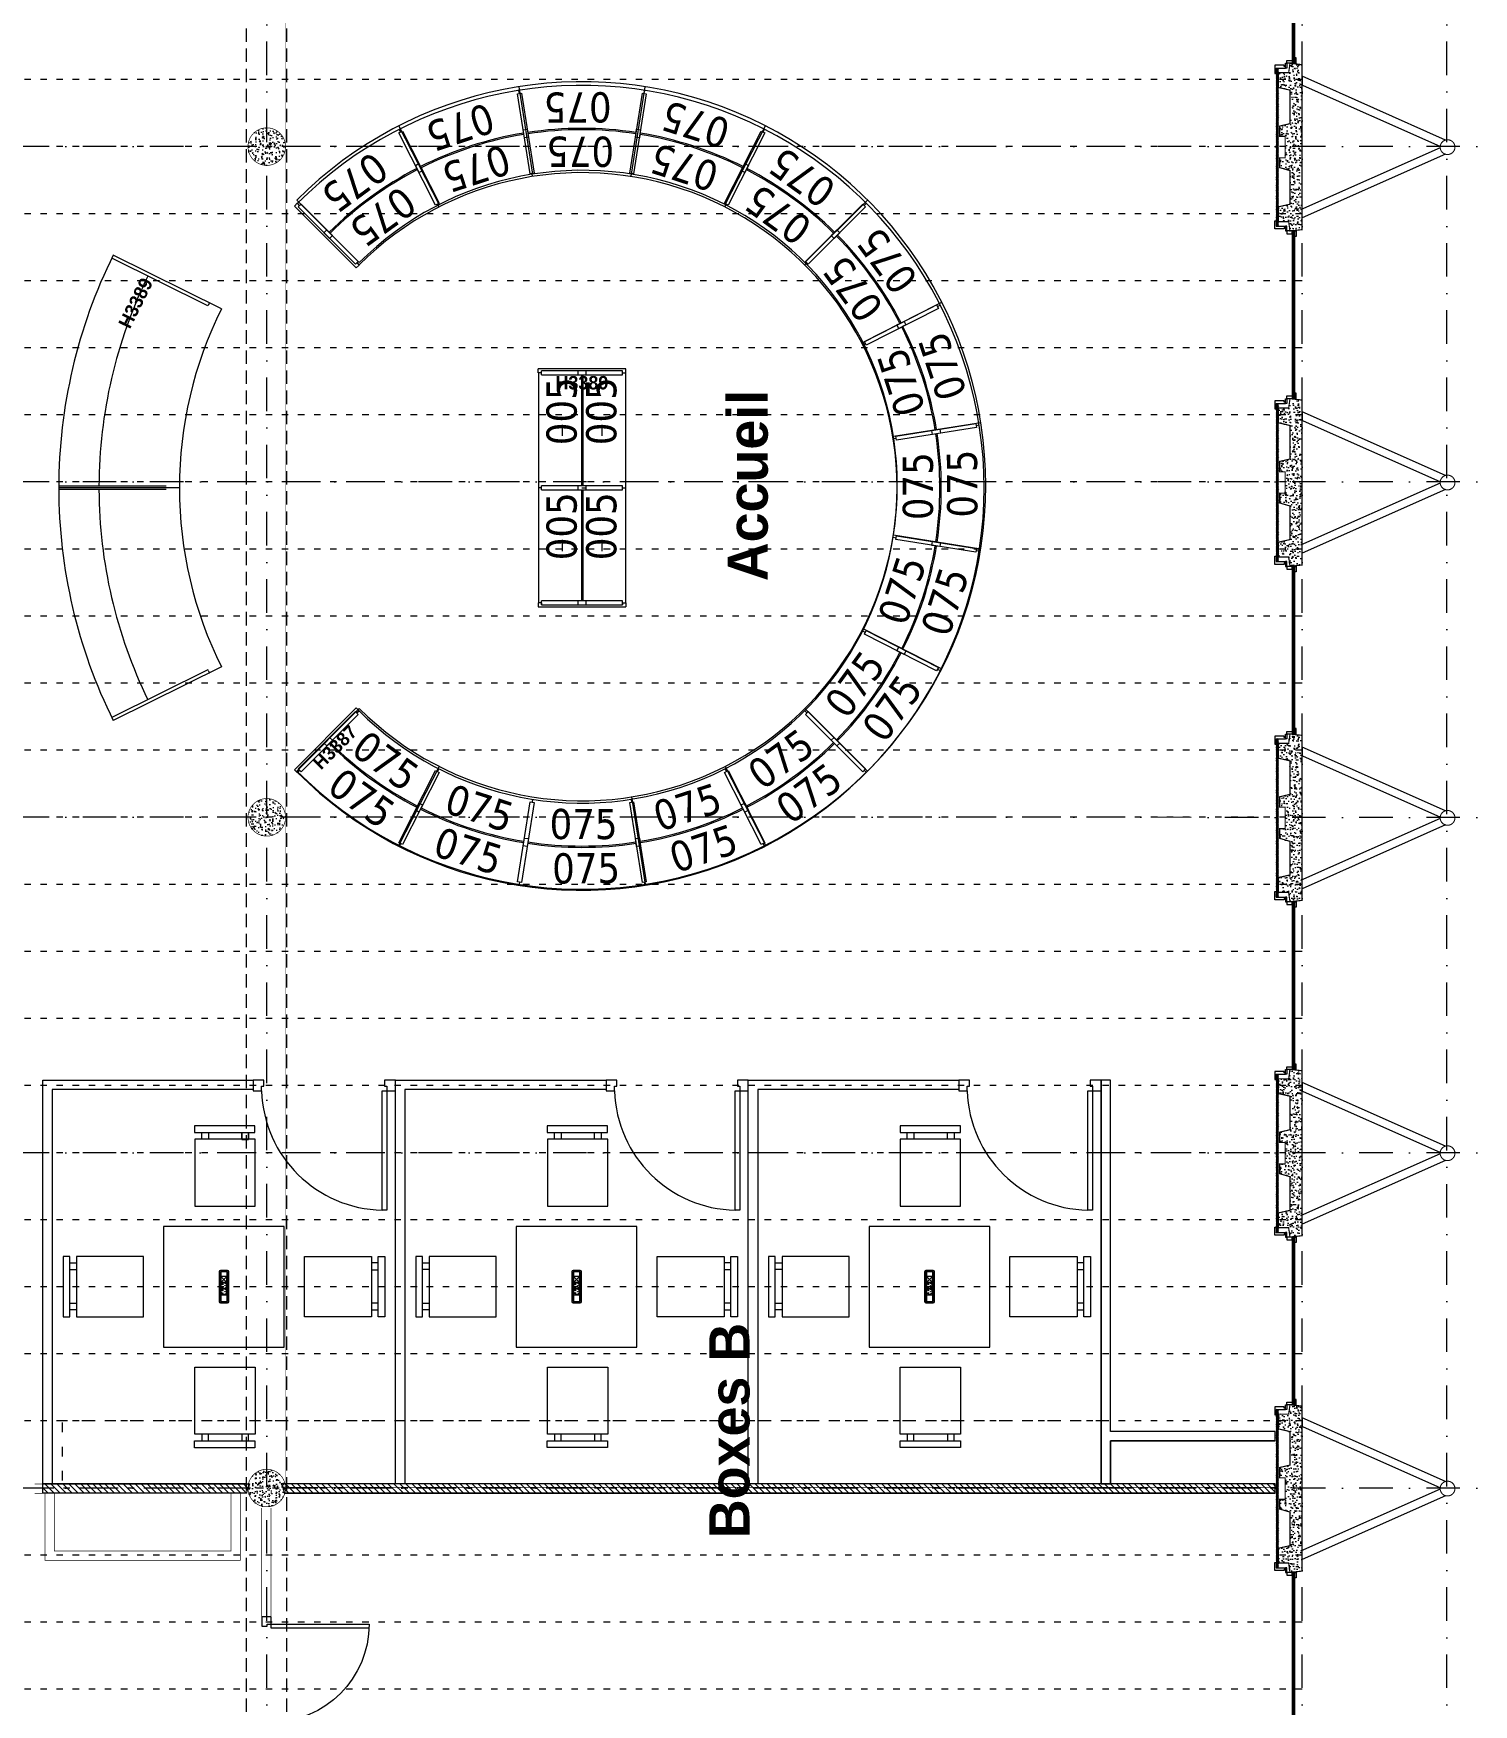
# Model space of a CAD drawing. Header units: millimetres. Extents: x 0 to 111176, y 95213 to 141729.
# Drawn here: x 57074 to 58148, y 111824 to 113070 of the extents above; entities that cross this region are included whole.
import ezdxf

# ---------------------------------------------------------------- set-up
doc = ezdxf.new("R2010")
doc.units = ezdxf.units.MM
for name, pattern in [('ACAD_ISO03W100', [30, 12, -18]), ('CACHE2', [0.1875, 0.125, -0.0625]), ('CONTINU', [0]), ('HIDDEN2', [0.1875, 0.125, -0.0625]), ('TIRETPT2', [0.5, 0.25, -0.125, 0, -0.125])]:
    doc.linetypes.add(name, pattern=pattern)
doc.layers.add('CDP', color=7, linetype='Continuous', lineweight=9, true_color=0x364259)
doc.layers.add('STR_BOLLARD', color=7, linetype='Continuous', lineweight=9, true_color=0x1c1c1c)
for name, color, linetype, lineweight in [('CFO_PC_SILVERA', 232, 'Continuous', 9), ('MEN_Ext', 115, 'Continuous', 9), ('MEN_Int', 153, 'Continuous', 9), ('MOB', 37, 'Continuous', 9), ('MOB_chaises-tables_Silvera', 27, 'Continuous', 9), ('MOB_etageres_BRM', 37, 'Continuous', 9), ('MOB_texte_BRM', 184, 'Continuous', 9), ('MOB_texte_Silvera', 196, 'Continuous', 9), ('STR_BOLLARD_Axes', 252, 'Continuous', 9), ('STR_BOLLARD_projeté', 251, 'Continuous', 9)]:
    doc.layers.add(name, color=color, linetype=linetype, lineweight=lineweight)
doc.styles.add('BOLD', font='BOLD')
doc.styles.get("Standard").update_dxf_attribs({"font": 'arial.ttf'})
pattern_1 = [(135, (60764.64633341976, 78379.58845980477), (-2.245064030267288, -2.245064030267288), [])]

# ---------------------------------------------------------------- blocks, each defined once
blk = doc.blocks.new('Fenetres Ext')
for points in [[(14.09999999846332, 3.400000005214679), (14.09999999846332, 4.400000005214679), (18.09999999846332, 4.400000005214679), (18.09999999846332, 3.400000005214679)], [(14.09999999846332, 1.400000005214679), (139.0999999735504, 1.400000005214679), (139.0999999735504, 3.400000005214679), (14.09999999846332, 3.400000005214679), (14.09999999846332, 1.400000005214679)], [(14.09999999846332, -2.599999994785321), (16.09999999846332, -2.599999994785321), (16.09999999846332, 1.400000005214679), (14.09999999846332, 1.400000005214679)], [(139.0999999735504, 3.400000005214679), (139.0999999735504, 4.400000005214679), (135.0999999735504, 4.400000005214679), (135.0999999735504, 3.400000005214679)], [(139.0999999735504, -2.599999994785321), (137.0999999735504, -2.599999994785321), (137.0999999735504, 1.400000005214679), (139.0999999735504, 1.400000005214679)], [(6.599999998463318, -10.59999999478532), (10.59999999846332, -10.59999999478532), (10.59999999846332, -3.599999994785321), (11.59999999846332, -3.599999994785321), (11.59999999846332, -4.585936534454959), (12.59999999972251, -4.585936534454959), (12.59999999846332, -11.59999999478532), (6.599999998463318, -11.59999999478532)], [(10.59999999846332, -3.599999994785321), (14.09999999846332, -3.599999994785321), (14.09999999846332, -2.599999994785321), (10.59999999846332, -2.599999994785321), (10.59999999846332, -3.599999994785321)], [(142.5999999735504, -3.599999994785321), (139.0999999735504, -3.599999994785321), (139.0999999735504, -2.599999994785321), (142.5999999735504, -2.599999994785321), (142.5999999735504, -3.599999994785321)], [(146.5999999735504, -10.59999999478532), (142.5999999735504, -10.59999999478532), (142.5999999735504, -3.599999994785321), (141.5999999735504, -3.599999994785321), (141.5999999735504, -4.585936534454959), (140.5999999722912, -4.585936534454959), (140.5999999735504, -11.59999999478532), (146.5999999735504, -11.59999999478532)]]:
    blk.add_lwpolyline(points, close=True)
blk.add_lwpolyline([(14.09999999846332, 2.400000005214679), (139.0999999735504, 2.400000005214679)])
blk = doc.blocks.new('PO7C')
blk.add_lwpolyline([(0.8499999999974079, 7.993833010863), (0.8500000000008185, 0.6999999993420261), (5.343281372915953e-11, 0.6999999993914798), (0, 0), (0.7000000000005002, -3.922195901395753e-11), (0.7000000000005002, 0.3999999993617394), (0.5499999995356575, 0.3999999993617394), (0.5500000000381533, 7.99999999936324, -0.4142135623537333), (7.849999999555166, 0.6999999993630581), (7.849999999575061, 0.3999999993617394), (7.699999999110219, 0.3999999993617394), (7.699999999110219, -3.922195901395753e-11), (8.399999999110719, 0), (8.399999999056718, 0.6999999993914798), (7.849999999555166, 0.6999999993630581)], format="xyb")
blk = doc.blocks.new('panneau+contreventement')
at = {"lineweight": 5}
h = blk.add_hatch(dxfattribs=at)
h.set_pattern_fill('AR-CONC', color=252, scale=0.04, angle=360, style=0)
h.set_pattern_definition([(49.99999999999994, (6.955815479159355e-08, 17.59999999470892), (7.287386759840159, -0.6375634215561317), [0.7619999999999998, -8.381999999999998]), (354.9999999999999, (6.955815479159355e-08, 17.59999999470892), (-1.409736856998765, 7.642273809561408), [0.6096, -6.7056233668]), (100.4514446999998, (0.6072803495580956, 17.54686985470835), (5.877649883614139, 7.004710076487798), [0.6476003520000001, -7.123609784]), (46.18419999999995, (6.955815479159355e-08, 19.63199999470817), (10.8431616356852, -1.681693117309098), [1.143, -12.573]), (96.63555760999995, (0.9035960695582617, 19.49185999470865), (9.49616536206013, 9.89704498390885), [0.9714009256, -10.6854243264]), (351.18415117, (6.955815479159355e-08, 19.63199999470817), (9.496165362599092, 9.897044983421296), [0.9143986827999999, -10.0583892768]), (20.99999999999999, (1.016000069557776, 19.12399999471018), (6.064575650765295, -4.090607927483512), [0.7619999999999999, -8.382]), (326, (1.016000069557776, 19.12399999471018), (2.472081133905891, 7.367518644892768), [0.6096, -6.7056]), (71.45144499999996, (1.521381373558143, 18.78311599870722), (8.53665677114865, 3.2769107554362), [0.647600352, -7.123597503999998]), (37.49999999999993, (6.955815479159355e-08, 17.59999999470892), (0.1235441300236765, 3.382201554926124), [0, -6.624319999999999, 0, -6.8072, 0, -6.731]), (7.499999999999964, (6.955815479159355e-08, 17.59999999470892), (2.672786500412234, 4.007222992724778), [0, -3.88112, 0, -6.47192, 0, -2.5654]), (327.4999999999998, (-2.265679930442275, 17.59999999470892), (5.423623806674856, -0.2291497597069439), [0, -2.54, 0, -7.9248, 0, -10.5156]), (317.4999999999999, (-3.281679930441896, 17.59999999470892), (5.925167255440723, 1.017059641333315), [0, -3.302, 0, -5.26288, 0, -7.4676])])
h.paths.add_polyline_path([(8.000000000007276, 16.62599197128293), (8.000000000007276, 12.62599197128293), (-8, 12.62599197128293), (-8, 16.62599197128293), (-15.27348650529757, 16.62599197128293), (-17.5, 9), (-42.54545454565005, 9), (-44.5, 17.59999999831052), (-55.5, 17.59999999831052), (-55.5, 10), (-62.5, 9), (-61.5, 0), (61.5, 0), (62.5, 9), (55.5, 10), (55.5, 17.59999999831052), (44.5, 17.59999999831052), (42.5, 9), (17.50000000000728, 9), (15.72651349470971, 16.62599197128293)])
at = {"layer": 'CDP'}
h = blk.add_hatch(dxfattribs=at)
h.set_pattern_fill('ANSI31', color=256, scale=5)
h.set_pattern_definition([(45, (0, 0), (-0.4419417382415922, 0.4419417382415922), [])])
h.paths.add_polyline_path([(-59, 17.59999999831052), (-59, 19.3999999983098), (58.99999999767169, 19.3999999983098), (58.99999999767169, 17.59999999831052)])
at = {"linetype": 'Continuous', "lineweight": 5, "const_width": 0.8799999952316284}
blk.add_lwpolyline([(8.000000000007276, 16.62599197128293), (8.000000000007276, 12.62599197128293), (-8, 12.62599197128293), (-8, 16.62599197128293), (-15.27348650529757, 16.62599197128293), (-17.5, 9), (-42.54545454565005, 9), (-44.5, 17.59999999831052), (-55.5, 17.59999999831052), (-55.5, 10), (-62.5, 9), (-61.5, 0), (61.5, 0), (62.5, 9), (55.5, 10), (55.5, 17.59999999831052), (44.5, 17.59999999831052), (42.5, 9), (17.50000000000728, 9), (15.72651349470971, 16.62599197128293)], close=True, dxfattribs=at)
for points in [[(-5.29915068641867, -107.0272467950708), (-52.79727948180198, 0.03446815508141299)], [(-0.5113040249361802, -103.0238181007117), (-46.75775930929467, 1.216600178464432)], [(0.5113040249361802, -103.0238181007117), (46.75775930929467, 1.216600178464432)], [(5.29915068641867, -107.0272467950708), (52.79727948180198, 0.03446815508141299)], [(52.79745963354026, 0), (46.20254036645974, 0)]]:
    blk.add_lwpolyline(points)
at = {"const_width": 0.8}
blk.add_lwpolyline([(4.886542232529791, -105.9757763550551, 128.1178204295244), (4.962955946750299, -106.1295426030811, 0.007805315424875689)], format="xyb", close=True, dxfattribs=at)
at = {"layer": 'CDP', "const_width": 0.2}
blk.add_lwpolyline([(-59, 17.59999999831052), (-59, 19.3999999983098), (58.99999999767169, 19.3999999983098), (58.99999999767169, 17.59999999831052), (-59, 17.59999999831052)], close=True, dxfattribs=at)
blk = doc.blocks.new('poteau')
at = {"layer": 'STR_BOLLARD', "lineweight": 5}
h = blk.add_hatch(dxfattribs=at)
h.set_pattern_fill('AR-CONC', color=252, scale=0.04, angle=359.9999999999999, style=0)
h.set_pattern_definition([(49.99999999999999, (-34103.71972945715, -3518.988229174639), (7.287386759840159, -0.6375634215561317), [0.762, -8.382000000000001]), (355, (-34103.71972945715, -3518.988229174639), (-1.409736856998765, 7.642273809561408), [0.6096, -6.7056233668]), (100.4514446999999, (-34103.11244917716, -3519.04135931464), (5.877649883614139, 7.004710076487798), [0.6476003520000001, -7.123609784]), (46.18419999999993, (-34103.71972945715, -3516.956229174639), (10.8431616356852, -1.681693117309098), [1.143, -12.573]), (96.63555760999996, (-34102.81613345716, -3517.096369174639), (9.49616536206013, 9.89704498390885), [0.9714009256, -10.6854243264]), (351.18415117, (-34103.71972945715, -3516.956229174639), (9.496165362599092, 9.897044983421296), [0.9143986828, -10.0583892768]), (21, (-34102.70372945715, -3517.46422917464), (6.064575650765295, -4.090607927483512), [0.762, -8.382000000000001]), (326, (-34102.70372945715, -3517.46422917464), (2.472081133905891, 7.367518644892768), [0.6096, -6.7056]), (71.45144499999996, (-34102.19834815315, -3517.805113170639), (8.53665677114865, 3.2769107554362), [0.6476003520000001, -7.123597503999999]), (37.49999999999994, (-34103.71972945715, -3518.988229174639), (0.1235441300236765, 3.382201554926124), [0, -6.62432, 0, -6.807200000000001, 0, -6.731000000000001]), (7.499999999999974, (-34103.71972945715, -3518.988229174639), (2.672786500412234, 4.007222992724778), [0, -3.88112, 0, -6.47192, 0, -2.5654]), (327.4999999999999, (-34105.98540945715, -3518.988229174639), (5.423623806674856, -0.2291497597069439), [0, -2.54, 0, -7.9248, 0, -10.5156]), (317.4999999999999, (-34107.00140945715, -3518.988229174639), (5.925167255440723, 1.017059641333315), [0, -3.302, 0, -5.26288, 0, -7.4676])])
edge = h.paths.add_edge_path()
edge.add_arc((2.613544936025392e-10, 6.674660824046441e-11), 13.99999999999927, 284.7547730335563, 644.0803509681097)
edge.add_arc((2.613806948659203e-10, 6.66435795437792e-11), 13.99999999999917, 284.0803509681096, 284.7547730335563)
at = {"layer": 'STR_BOLLARD', "lineweight": 5, "const_width": 0.5}
blk.add_lwpolyline([(3.565555101478822, -13.53834616259883, 339.820519298623), (3.405953449982917, -13.57937705112045, 0.002942729891838111)], format="xyb", close=True, dxfattribs=at)
blk = doc.blocks.new('rayonnage courbe')
for p, q in [((11.42603692975613, 22.53342616478013), (11.40374365332319, 22.51335106015065)), ((11.40374365332319, 22.51335106015065), (11.41980373702678, 22.4955164390043)), ((11.41980373702678, 22.49551643900431), (11.40441282347751, 22.51260795093622)), ((11.41980373702678, 22.4955164390043), (11.43095037524325, 22.50555399131904)), ((11.86233587037022, 22.04891895697098), (11.42603692975613, 22.53342616478013)), ((11.43095037524325, 22.50555399131904), (11.83512914845016, 22.05671602580259)), ((15.62191893430439, 22.31375321717823), (15.13741172649521, 21.87745427656416)), ((15.64199403893387, 22.29145994074529), (15.62191893430439, 22.31375321717823)), ((15.1652838999563, 21.88236772205128), (15.61412186547278, 22.28654649525817)), ((15.61412186547278, 22.28654649525817), (15.62415941778752, 22.2753998570417)), ((15.62415941778752, 22.2753998570417), (15.64199403893387, 22.29145994074529)), ((15.62415941778752, 22.27539985704171), (15.64125092971943, 22.29079077059098)), ((11.83512914845016, 22.05671602580259), (11.8239825102337, 22.04667847348785)), ((11.83937342378296, 22.02958696155594), (11.82398251023369, 22.04667847348785)), ((11.8239825102337, 22.04667847348784), (11.84004259393728, 22.0288438523415)), ((11.84004259393728, 22.0288438523415), (11.86233587037022, 22.04891895697098)), ((15.13741172649521, 21.87745427656416), (15.15748683112469, 21.85516100013122)), ((15.15748683112469, 21.85516100013122), (15.17532145227104, 21.87122108383481)), ((15.15822994033914, 21.85583017028552), (15.17532145227106, 21.87122108383479)), ((15.17532145227104, 21.87122108383481), (15.1652838999563, 21.88236772205128)), ((10.83368644756985, 21.77164310036686), (10.81376725130056, 21.78314204031737)), ((11.37670105891103, 21.45817199823783), (11.35678186264174, 21.46967093818833)), ((16.13148367033182, 21.49428002617654), (16.15249471797368, 21.50363608715279)), ((15.55870424113831, 21.23922566825894), (15.57971528878017, 21.24858172923519)), ((10.49994494353249, 20.90207844154422), (10.47744729425921, 20.90685921315313)), ((11.11325042589531, 20.7717504502925), (11.09075277662204, 20.77653122190141)), ((16.37259840420802, 20.5946191053301), (16.39547227982408, 20.59702447729746)), ((15.74903666458779, 20.52904657387226), (15.77191054020384, 20.53145194583962)), ((10.45124816864367, 19.97194150995517), (10.42837429302761, 19.96953613798782)), ((11.0748099082639, 20.03751404141301), (11.05193603264785, 20.03510866944565)), ((15.71059614695638, 19.79481016499277), (15.73309379622965, 19.79002939338386)), ((16.3239016293192, 19.66448217374106), (16.34639927859248, 19.65970140213215)), ((11.26514233171338, 19.32733494702633), (11.24413128407152, 19.31797888605009)), ((10.69236290251987, 19.07228058910873), (10.67135185487801, 19.06292452813249)), ((15.44714551394067, 19.10838861704745), (15.46706471020996, 19.09688967709695)), ((11.66561663251255, 18.71073044499975), (11.64852512058064, 18.69533953145049)), ((15.99016012528184, 18.79491751491841), (16.01007932155114, 18.78341857496791)), ((14.98447314906873, 18.53697365372934), (14.999864062618, 18.51988214179743)), ((11.19968715506418, 18.29116075824357), (11.18259564313226, 18.2757698446943)), ((12.23703159583066, 18.24805808012782), (12.22553265588016, 18.22813888385853)), ((14.36786864704215, 18.13649935293017), (14.3772247080184, 18.11548830528831)), ((15.40404283582491, 18.07104417628097), (15.41943374937419, 18.05395266434905)), ((12.92345314377599, 17.9846074471121), (12.91867237216707, 17.96210979783883)), ((13.65768955265548, 17.94616692948069), (13.66009492462283, 17.92329305386464)), ((11.92356049370163, 17.70504346878664), (11.91206155375112, 17.68512427251735)), ((14.62292300495975, 17.56371992373667), (14.632279065936, 17.5427088760948)), ((12.79312515252427, 17.37130196474929), (12.78834438091536, 17.34880431547601)), ((13.72326208411331, 17.32260518986046), (13.72566745608066, 17.2997313142444))]:
    blk.add_line(p, q)
for points in [[(11.81283587201722, 22.03664092117311), (11.40865709881031, 22.48547888668956), (11.43095037524325, 22.50555399131905), (11.83512914845016, 22.05671602580259)], [(11.63082159004324, 22.2387666274984), (11.59067138078428, 22.28335318036427), (11.61296465721722, 22.30342828499375), (11.65311486647619, 22.25884173212789)], [(15.16528389995631, 21.88236772205126), (15.61412186547277, 22.28654649525818), (15.63419697010226, 22.26425321882524), (15.1853590045858, 21.86007444561832)], [(15.36740960628161, 22.06438200402524), (15.41199615914748, 22.1045322132842), (15.43207126377696, 22.08223893685127), (15.38748471091109, 22.0420887275923)], [(11.34928255397836, 21.4566801580127), (10.82618713890648, 21.75865232019123), (10.84118575623323, 21.78463388054249), (11.36428117130511, 21.48266171836396)], [(11.11371640679367, 21.59266762177522), (11.06175328609117, 21.62266485642872), (11.07675190341792, 21.64864641677997), (11.12871502412042, 21.61864918212648)], [(15.57361350988262, 21.26228458639293), (16.12538189143426, 21.50798288333429), (16.13758544922937, 21.4805771690188), (15.58581706767773, 21.23487887207745)], [(15.82209198634297, 21.37293017706851), (15.87690341497393, 21.3973372926587), (15.88910697276902, 21.36993157834323), (15.83429554413807, 21.34552446275303)], [(11.08763488209448, 20.76185884194058), (10.49682704900494, 20.88740606158338), (10.50306283806005, 20.91675082150505), (11.09387067114959, 20.79120360186225)], [(10.82157572547137, 20.81839666270687), (10.76288620562805, 20.83086824081709), (10.76912199468315, 20.86021300073875), (10.82781151452648, 20.84774142262854)], [(15.77034181935557, 20.54636969080661), (16.37102968335975, 20.6095368502971), (16.3741671250563, 20.57970136036311), (15.77347926105212, 20.51653420087263)], [(16.04085026142368, 20.57481582885531), (16.10052124129164, 20.5810907122484), (16.10365868298819, 20.55125522231442), (16.04398770312023, 20.54498033892132)], [(11.05350475349612, 20.02019092447866), (10.45281688949195, 19.95702376498818), (10.4496794477954, 19.98685925492216), (11.05036731179958, 20.05002641441265)], [(10.78299631142801, 19.99174478642997), (10.72332533156005, 19.98546990303688), (10.7201878898635, 20.01530539297086), (10.77985886973146, 20.02158027636395)], [(15.73621169075721, 19.8047017733447), (16.32701952384675, 19.6791545537019), (16.32078373479165, 19.64980979378023), (15.7299759017021, 19.77535701342303)], [(16.00227084738032, 19.7481639525784), (16.06096036722365, 19.73569237446819), (16.05472457816854, 19.70634761454652), (15.99603505832521, 19.71881919265673)], [(11.25023306296907, 19.30427602889235), (10.69846468141743, 19.05857773195099), (10.68626112362232, 19.08598344626647), (11.23802950517397, 19.33168174320783)], [(11.00175458650872, 19.19363043821677), (10.94694315787777, 19.16922332262657), (10.93473960008267, 19.19662903694205), (10.98955102871362, 19.22103615253225)], [(15.47456401887334, 19.10988045727258), (15.99765943394521, 18.80790829509404), (15.98266081661846, 18.78192673474279), (15.45956540154658, 19.08389889692132)], [(15.71013016605803, 18.97389299351006), (15.76209328676052, 18.94389575885656), (15.74709466943378, 18.91791419850531), (15.69513154873128, 18.9479114331588)], [(11.65856267289538, 18.68419289323401), (11.20972470737892, 18.2800141200271), (11.18964960274944, 18.30230739646004), (11.63848756826589, 18.70648616966695)], [(11.45643696657008, 18.50217861126004), (11.41185041370421, 18.46202840200107), (11.39177530907473, 18.48432167843401), (11.4363618619406, 18.52447188769298)], [(15.01101070083447, 18.52991969411217), (15.41518947404138, 18.08108172859572), (15.39289619760845, 18.06100662396623), (14.98871742440153, 18.50984458948269)], [(15.19302498280845, 18.32779398778688), (15.23317519206741, 18.283207434921), (15.21088191563447, 18.26313233029152), (15.17073170637551, 18.30771888315739)], [(12.23852343605579, 18.22063957519515), (11.93655127387726, 17.69754416012327), (11.910569713526, 17.71254277745002), (12.21254187570453, 18.2356381925219)], [(14.39092756517614, 18.12159008418586), (14.63662586211749, 17.56982170263422), (14.60922014780201, 17.55761814483912), (14.36352185086066, 18.10938652639076)], [(12.10253597229327, 17.98507342801046), (12.07253873763977, 17.93311030730796), (12.04655717728852, 17.94810892463471), (12.07655441194201, 18.00007204533721)], [(12.93334475212791, 17.95899190331128), (12.80779753248511, 17.36818407022173), (12.77845277256344, 17.37441985927684), (12.90399999220624, 17.96522769236638)], [(13.67501266958983, 17.92486177471291), (13.73817982908031, 17.32417391070874), (13.70834433914632, 17.32103646901218), (13.64517717965584, 17.92172433301637)], [(14.50157315585172, 17.87311160772552), (14.52598027144191, 17.81830017909456), (14.49857455712644, 17.80609662129946), (14.47416744153623, 17.86090804993041)], [(12.87680693136161, 17.69293274668816), (12.8643353532514, 17.63424322684484), (12.83499059332974, 17.64047901589995), (12.84746217143994, 17.69916853574327)], [(13.70345880763852, 17.6543533326448), (13.70973369103161, 17.59468235277684), (13.67989820109763, 17.59154491108029), (13.67362331770453, 17.65121589094825)]]:
    blk.add_lwpolyline(points, close=True)
for radius, start, end in [(3, 132.0030491840218, 42.00304918402434), (2.679999971298427, 132.3237361949089, 149.6823621731436), (2.669999971298433, 132.3249372824817, 149.6811610855709), (2.669999971298433, 24.32493728248168, 41.68116108557103), (2.679999971298427, 24.32373619490896, 41.68236217314374), (2.35, 132.0030491840218, 42.00304918402434), (2.679999971298427, 150.3237361949089, 167.6823621731437), (2.669999971298433, 150.3249372824817, 167.6811610855709), (2.669999971298433, 6.324937282481606, 23.68116108557099), (2.679999971298427, 6.323736194908921, 23.68236217314367), (2.679999971298427, 168.3237361949089, 185.6823621731437), (2.669999971298433, 168.3249372824817, 185.681161085571), (2.669999971298433, 348.3249372824817, 5.681161085570896), (2.679999971298427, 348.323736194909, 5.682362173143673), (2.679999971298427, 186.3237361949089, 203.6823621731437), (2.669999971298433, 186.3249372824816, 203.6811610855709), (2.669999971298433, 330.3249372824816, 347.681161085571), (2.679999971298427, 330.3237361949089, 347.6823621731437), (2.679999971298427, 204.3237361949089, 221.6823621731437), (2.669999971298433, 204.3249372824817, 221.6811610855709), (2.669999971298433, 312.3249372824817, 329.681161085571), (2.679999971298427, 312.3237361949089, 329.6823621731436), (2.679999971298427, 222.323736194909, 239.6823621731437), (2.669999971298433, 222.3249372824817, 239.681161085571), (2.669999971298433, 294.3249372824816, 311.6811610855709), (2.679999971298427, 294.3237361949089, 311.6823621731438), (2.679999971298427, 240.3237361949089, 257.6823621731438), (2.669999971298433, 240.3249372824817, 257.681161085571), (2.669999971298433, 276.3249372824816, 293.681161085571), (2.679999971298427, 276.3237361949089, 293.6823621731438), (2.679999971298427, 258.323736194909, 275.6823621731437), (2.669999971298433, 258.3249372824818, 275.6811610855709)]:
    blk.add_arc((13.41192328642585, 20.28328030764264), radius, start, end)
blk = doc.blocks.new('*U162')
at = {"color": 252}
note = blk.add_mtext_dynamic_manual_height_columns('{\\fTahoma|b0|i0|c0|p34;075\\P}', width=0.484500145644688, gutter_width=12.5, heights=[0.2886241178930504, 0], dxfattribs=dict(at, insert=(-0.2405922367439448, 0.1171246317955816), char_height=0.225, attachment_point=1))
for column, words in zip(note.columns.linked_columns, ['{\\fTahoma|b0|i0|c0|p34;\\P}']):
    column.text = words
blk = doc.blocks.new('BRM_etagere-courbe')
for name, p, xscale, yscale, zscale, rotation in [('rayonnage courbe', (-1233.31131412508, -2095.675228952197), 99.99999999999996, 99.99999999999996, 99.99999999999996, 2.9969508159737), ('*U162', (-230.8656083196402, 165.3997281738557), 99.99999999999999, 99.99999999999999, 99.99999999999999, 234.3809408342984), ('*U162', (228.6458856607787, 168.4549143102486), 100, 100, 100, 126.3809408342985), ('*U162', (-203.0632644267753, 147.5340974818682), 100, 100, 100, 233.9999999999999), ('*U162', (203.0632644272409, 147.5340974818682), 100, 100, 100, 126), ('*U162', (269.5105907898396, 89.554679593537), 100, 100, 100, 108.3809408342984), ('*U162', (-270.6775680510327, 85.96309288579505), 100, 100, 100, 252.3809408342984), ('*U162', (-238.7151842252351, 77.56326514459215), 100, 100, 100, 251.9999999999999), ('*U162', (238.7151842252351, 77.56326514459215), 100, 100, 100, 108), ('*U162', (283.9937215014361, 1.888208874152042), 100, 100, 100, 90.38094083429851), ('*U162', (-283.9937215009704, -1.888208874152042), 100, 100, 100, 270.3809408342984), ('*U162', (-250.9999985648319, 0), 100, 100, 100, 269.9999999999999), ('*U162', (250.9999985652976, 0), 100, 100, 100, 89.99999999999999), ('*U162', (-238.7151842252351, -77.56326514470857), 100, 100, 100, 287.9999999999998), ('*U162', (238.7151842252351, -77.56326514470857), 100, 100, 100, 71.99999999999976), ('*U162', (270.677568051964, -85.96309288579505), 100, 100, 100, 72.38094083429827), ('*U162', (-269.510590789374, -89.55467959365342), 100, 100, 100, 288.3809408342984), ('*U162', (-203.0632644267753, -147.5340974818682), 100, 100, 100, 305.9999999999999), ('*U162', (203.0632644272409, -147.5340974818682), 100, 100, 100, 53.99999999999977), ('*U162', (-228.6458856607787, -168.4549143102486), 100, 100, 100, 306.3809408342984), ('*U162', (230.8656083201058, -165.3997281739721), 99.99999999999999, 99.99999999999999, 99.99999999999999, 54.38094083429829), ('*U162', (-147.534097481519, -203.0632644271245), 100, 100, 100, 323.9999999999998), ('*U162', (147.5340974819846, -203.0632644271245), 100, 100, 100, 35.99999999999973), ('*U162', (-165.39972817339, -230.8656083197566), 100, 100, 100, 324.3809408342984), ('*U162', (168.4549143100157, -228.6458856607787), 100, 100, 100, 36.38094083429824), ('*U162', (-77.56326514435932, -238.7151842252351), 100, 100, 100, 341.9999999999998), ('*U162', (77.56326514482498, -238.7151842252351), 100, 100, 100, 17.99999999999979), ('*U162', (-85.9630928854458, -270.6775680517312), 100, 100, 100, 342.3809408342984), ('*U162', (89.55467959400266, -269.5105907896068), 100, 100, 100, 18.38094083429831), ('*U162', (1.888208874035627, -283.9937215013197), 100, 100, 100, 0.3809408342983191)]:
    blk.add_blockref(name, p, dxfattribs=dict(xscale=xscale, yscale=yscale, zscale=zscale, rotation=rotation))
at = {"xscale": 100, "yscale": 100, "zscale": 100}
blk.add_blockref('*U162', (0, -250.9999985649483), dxfattribs=at)
blk = doc.blocks.new('ELTI parement DF')
for p, q in [((-0.01500000000000057, 0.3019999999999996), (-0.01500000000000057, 0.3260000000000005)), ((-0.01500000000000057, 0.3260000000000005), (0.01500000000000057, 0.3260000000000005)), ((-0.01500000000000057, 0.3019999999999996), (0, 0.3019999999999996)), ((0, -0.3019999999999996), (0, 0.3019999999999996)), ((0.01500000000000057, -0.3260000000000005), (0.01500000000000057, 0.3260000000000005)), ((-0.01500000000000057, -0.3019999999999996), (-0.01500000000000057, -0.3260000000000005)), ((-0.01500000000000057, -0.3019999999999996), (0, -0.3019999999999996)), ((-0.01500000000000057, -0.3260000000000005), (0.01500000000000057, -0.3260000000000005))]:
    blk.add_line(p, q)
blk = doc.blocks.new('*U81')
for p, q in [((-0.01500000000000057, 0.6269999999999989), (-0.01500000000000057, 0.02299999999999969)), ((-0.01500000000000057, 0.6269999999999989), (0.01500000000000057, 0.6269999999999989)), ((0, 0.6269999999999989), (0, 0.6499999999999986)), ((0.8577000000000012, 0.6499999999999986), (0, 0.6499999999999986)), ((0.01500000000000057, 0.02299999999999969), (0.01500000000000057, 0.6269999999999989)), ((0.8427000000000007, 0.6269999999999989), (0.8427000000000007, 0.02299999999999969)), ((0.8427000000000007, 0.6269999999999989), (0.8727000000000018, 0.6269999999999989)), ((0.8426999999999994, 0.6269999999999989), (0.8727000000000006, 0.6269999999999989)), ((0.8426999999999994, 0.6269999999999989), (0.8426999999999994, 0.02299999999999969)), ((0.8577000000000012, 0.6269999999999989), (0.8577000000000012, 0.6499999999999986)), ((1.715400000000001, 0.6499999999999986), (0.8577, 0.6499999999999986)), ((0.8577, 0.6269999999999989), (0.8577, 0.6499999999999986)), ((0.8727000000000018, 0.02299999999999969), (0.8727000000000018, 0.6269999999999989)), ((0.8727000000000006, 0.02299999999999969), (0.8727000000000006, 0.6269999999999989)), ((1.700400000000001, 0.6269999999999989), (1.730400000000002, 0.6269999999999989)), ((1.700400000000001, 0.6269999999999989), (1.700400000000001, 0.02299999999999969)), ((1.715400000000001, 0.6269999999999989), (1.715400000000001, 0.6499999999999986)), ((1.730400000000002, 0.02299999999999969), (1.730400000000002, 0.6269999999999989)), ((0.01500000000000057, 0.3550000000000004), (-0.01500000000000057, 0.3550000000000004)), ((-0.01500000000000057, 0.2950000000000017), (0.01500000000000057, 0.2950000000000017)), ((0.8427000000000007, 0.3299999999999983), (0.01500000000000412, 0.3300000000000018)), ((0.8427000000000007, 0.3200000000000003), (0.01500000000000412, 0.3200000000000038)), ((0.8727000000000018, 0.3550000000000004), (0.8427000000000007, 0.3550000000000004)), ((0.8727000000000006, 0.3550000000000004), (0.8426999999999994, 0.3550000000000004)), ((0.8427000000000007, 0.2950000000000017), (0.8727000000000018, 0.2950000000000017)), ((0.8426999999999994, 0.2950000000000017), (0.8727000000000006, 0.2950000000000017)), ((1.700400000000001, 0.3299999999999983), (0.8727000000000041, 0.3300000000000018)), ((1.700400000000001, 0.3200000000000003), (0.8727000000000041, 0.3200000000000038)), ((1.730400000000002, 0.3550000000000004), (1.700400000000001, 0.3550000000000004)), ((1.700400000000001, 0.2950000000000017), (1.730400000000002, 0.2950000000000017)), ((-0.01500000000000057, 0.02299999999999969), (0.01500000000000057, 0.02299999999999969)), ((0, 0.02299999999999969), (0, 0)), ((0.8577000000000012, 0), (0, 0)), ((0.8427000000000007, 0.02299999999999969), (0.8727000000000018, 0.02299999999999969)), ((0.8426999999999994, 0.02299999999999969), (0.8727000000000006, 0.02299999999999969)), ((0.8577000000000012, 0.02299999999999969), (0.8577000000000012, 0)), ((0.8577, 0.02299999999999969), (0.8577, 0)), ((1.715400000000001, 0), (0.8577, 0)), ((1.700400000000001, 0.02299999999999969), (1.730400000000002, 0.02299999999999969)), ((1.715400000000001, 0.02299999999999969), (1.715400000000001, 0))]:
    blk.add_line(p, q)
at = {"color": 255, "lineweight": 5}
for p, q in [((0.4708500000000005, 0.4729999999999972), (0.3868500000000009, 0.4730000000000008)), ((1.328550000000001, 0.4729999999999972), (1.244550000000001, 0.4730000000000008)), ((0.4708500000000005, 0.1770000000000014), (0.3868500000000009, 0.1769999999999978)), ((1.328550000000001, 0.1770000000000014), (1.244550000000001, 0.1769999999999978))]:
    blk.add_line(p, q, dxfattribs=at)
at = {"rotation": 180}
blk.add_blockref('ELTI parement DF', (-0.01500000000000057, 0.3249999999999993), dxfattribs=at)
blk.add_blockref('ELTI parement DF', (1.730400000000002, 0.3249999999999993))
blk = doc.blocks.new('BRM_etagere-simple+')
at = {"layer": 'MOB_etageres_BRM', "xscale": 100, "yscale": 100, "zscale": 100}
blk.add_blockref('*U81', (3, 0.09999999999990905), dxfattribs=at)
at = {"layer": 'MOB_etageres_BRM', "linetype": 'ByBlock', "lineweight": -2}
note = blk.add_mtext_dynamic_manual_height_columns('{\\fTahoma|b0|i0|c0|p34;005\\P}', width=0.484500145644688, gutter_width=12.5, heights=[0.2886241178930504, 0], dxfattribs=dict(at, insert=(21.82577632553875, 59.11246317953328), char_height=22.5, attachment_point=1))
for column, words in zip(note.columns.linked_columns, ['{\\fTahoma|b0|i0|c0|p34;\\P}']):
    column.text = words
note = blk.add_mtext_dynamic_manual_height_columns('{\\fTahoma|b0|i0|c0|p34;005\\P}', width=0.484500145644688, gutter_width=12.5, heights=[0.2886241178930504, 0], dxfattribs=dict(at, insert=(107.5957763255574, 59.11246317953328), char_height=22.5, attachment_point=1))
for column, words in zip(note.columns.linked_columns, ['{\\fTahoma|b0|i0|c0|p34;\\P}']):
    column.text = words
note = blk.add_mtext_dynamic_manual_height_columns('{\\fTahoma|b0|i0|c0|p34;005\\P}', width=0.484500145644688, gutter_width=12.5, heights=[0.2886241178930504, 0], dxfattribs=dict(at, insert=(21.82577632553875, 29.51246317955656), char_height=22.5, attachment_point=1))
for column, words in zip(note.columns.linked_columns, ['{\\fTahoma|b0|i0|c0|p34;\\P}']):
    column.text = words
note = blk.add_mtext_dynamic_manual_height_columns('{\\fTahoma|b0|i0|c0|p34;005\\P}', width=0.484500145644688, gutter_width=12.5, heights=[0.2886241178930504, 0], dxfattribs=dict(at, insert=(107.5957763255574, 29.51246317955656), char_height=22.5, attachment_point=1))
for column, words in zip(note.columns.linked_columns, ['{\\fTahoma|b0|i0|c0|p34;\\P}']):
    column.text = words
blk = doc.blocks.new('BRM_banque')
at = {"ltscale": 5}
for points in [[(-1.25, 9.99748076302194), (-1.25, 89.99799738022693)], [(1.250000000465661, 9.99748076302194), (1.250000000465661, 89.99799738022693)], [(-135.6796923223883, -21.25601416591826), (-171.2605258771218, 50.3982594862041)], [(135.6796923223883, -21.25601416591826), (171.2605258775875, 50.3982594862041)]]:
    blk.add_lwpolyline(points, dxfattribs=at)
for points in [[(0, 1.591615728102624e-11), (0, 90.00000000001592)], [(-133.4758229912259, -31.31541375546522), (-173.5032267672941, 49.29356184242488)], [(133.4758229916915, -31.31541375546522), (173.5032267677598, 49.29356184242488)]]:
    blk.add_lwpolyline(points)
for radius, start, end in [(390.1149946270585, 90, 116.4072765544973), (390.1149946270585, 63.59272344550266, 90), (300.1149946270585, 90, 116.4072765544973), (300.1149946270585, 63.59272344550266, 90)]:
    blk.add_arc((0, -300.1149946270584), radius, start, end)
at = {"ltscale": 10}
for start, end in [(90.19888054987413, 116.0095130584009), (63.99048694159913, 89.80111945012585)]:
    blk.add_arc((0, -300.1149946270584), 360.1149946270585, start, end, dxfattribs=at)
at = {"ltscale": 5}
blk.add_arc((0, -300.1149946270584), 310.1149946270585, 63.59272344550266, 64.0546198477531, dxfattribs=at)
blk = doc.blocks.new('Porte_90')
for p, q in [((-98.05000000313157, -6.696609489154071e-09), (-106.1000000062631, -7.147718861233443e-09)), ((-106.1000000062631, -7.147718861233443e-09), (-106.1000000056447, -8.050000003275727)), ((-106.1000000056447, -8.050000003275727), (-99.7750000089145, -8.050000002948764)), ((-99.7750000089145, -8.050000002948764), (-99.77500000914733, -4.600000001593799)), ((-99.77500000914733, -4.600000001593799), (-98.05000000313157, -4.600000001593799)), ((-98.05000000313157, -4.600000001593799), (-98.05000000313157, -6.696609489154071e-09)), ((-9.775000003763125, -96.92907966776829), (-9.775000003806781, -8.050000002706838)), ((-9.775000003806781, -8.050000002706838), (-6.111804395914078e-10, -8.050000003275727)), ((0, -7.147718861233443e-09), (-8.050000003131572, -6.696609489154071e-09)), ((-8.050000003131572, -6.696609489154071e-09), (-8.050000003131572, -4.600000001593799)), ((-8.050000003131572, -4.600000001593799), (-6.32499999711581, -4.600000001593799)), ((-6.32499999711581, -4.600000001593799), (-6.325000003220339, -97.00000003554851)), ((-6.111804395914078e-10, -8.050000003275727), (0, -7.147718861233443e-09))]:
    blk.add_line(p, q)
blk.add_lwpolyline([(-6.325000003220339, -97.00000003554851), (-10.05000000797736, -97.00000003554851)])
blk.add_arc((-8.088126816764998, -5.213863679090537), 91.73072759441523, 181.7717568185501, 268.9463055080647)
blk = doc.blocks.new('Chaise')
for points in [[(-55, 45.07200366808684), (-55, 0.07200366808683611), (-60, 0.07200366808683611), (-60, 45.07200366808684)], [(-55, 34.80737518194655), (-50, 34.80737518194655), (-50, 39.80737518194655), (-55, 39.80737518194655)], [(-50, 0.02530024529551156), (-50, 45.02530024529551), (0, 45.02530024529551), (0, 0)], [(-55, 4.807375181946554), (-50, 4.807375181946554), (-50, 9.807375181946554), (-55, 9.807375181946554)]]:
    blk.add_lwpolyline(points, close=True)
blk = doc.blocks.new('bachmann 2pc')
for p, q in [((0, 26.5), (0, -26.5)), ((231, 36.5), (10, 36.5)), ((231, 26.5), (10, 26.5)), ((10, 26.5), (10, -26.5)), ((231, 22.5), (10, 22.5)), ((150.9943896326022, 22.5), (105.9943896326022, 22.5)), ((105.9943896326022, 22.5), (105.9943896326022, -22.5)), ((150.9943896326022, -22.5), (150.9943896326022, 22.5)), ((195.9943896326022, 22.5), (150.9943896326022, 22.5)), ((150.9943896326022, 22.5), (150.9943896326022, -22.5)), ((150.9943896326022, 22.5), (195.9943896326022, -22.5)), ((195.9943896326022, 22.5), (150.9943896326022, -22.5)), ((195.9943896326022, -22.5), (195.9943896326022, 22.5)), ((231, -26.5), (231, 26.5)), ((241, -26.5), (241, 26.5)), ((231, -22.5), (10, -22.5)), ((10, -26.5), (231, -26.5)), ((10, -36.5), (231, -36.5)), ((105.9943896326022, -22.5), (150.9943896326022, -22.5)), ((150.9943896326022, -22.5), (195.9943896326022, -22.5))]:
    blk.add_line(p, q)
blk.add_lwpolyline([(60.99438963260218, -22.5), (105.9943896326022, -22.5), (105.9943896326022, 22.5), (60.99438963260218, 22.5)], close=True)
for centre, radius in [((83.49438963260218, 0), 20.67260671219405), ((74.42471564869811, 8.781105417539948), 1.957086742030251), ((92.56406361650625, 8.781105417539948), 1.957086742030251), ((128.4943896326022, 0), 20.67260671219405), ((119.4247156486981, 8.781105417539948), 1.957086742030251), ((137.5640636165062, 8.781105417539948), 1.957086742030251), ((83.49438963260218, -8.887954373072716), 1.957086742030251), ((128.4943896326022, -8.887954373072716), 1.957086742030251)]:
    blk.add_circle(centre, radius)
for centre, start, end in [((10, 26.5), 90, 180), ((231, 26.5), 0, 90), ((10, -26.5), 180, 270), ((231, -26.5), 270, 0)]:
    blk.add_arc(centre, 10, start, end)
blk = doc.blocks.new('table_80x80')
at = {"layer": 'MOB_chaises-tables_Silvera'}
blk.add_lwpolyline([(34803.24145345511, 6480.704713261026), (34893.24145345511, 6480.704713261026), (34893.24145345511, 6570.704713261026), (34803.24145345511, 6570.704713261026)], close=True, dxfattribs=at)
at = {"layer": 'CFO_PC_SILVERA', "xscale": 0.1, "yscale": 0.1, "zscale": 0.1}
blk.add_blockref('bachmann 2pc', (34836.1914534551, 6525.704713261026), dxfattribs=at)

msp = doc.modelspace()

# ---------------------------------------------------------------- hatches: boundary and pattern name
at = {"layer": 'CDP', "linetype": 'CONTINU', "lineweight": 5}
h = msp.add_hatch(dxfattribs=at)
h.set_pattern_fill('ANSI31', color=252, angle=90, style=0)
h.set_pattern_definition(pattern_1)
edge = h.paths.add_edge_path()
edge.add_line((57080.63321663816, 111988.8081893178), (57234.83245845197, 111988.7849715505))
edge.add_arc((57247.14167780297, 111981.0904557241), 14.51628240403647, 147.9904204881383, 177.165949405132)
edge.add_line((57232.64314983155, 111981.8081893067), (57080.63321663211, 111981.8081893067))
edge.add_line((57080.63321663211, 111981.8081893067), (57080.63321663816, 111988.8081893178))
h = msp.add_hatch(dxfattribs=at)
h.set_pattern_fill('ANSI31', color=252, angle=90, style=0)
h.set_pattern_definition(pattern_1)
edge = h.paths.add_edge_path()
edge.add_line((57999.76430162464, 111988.8081893178), (57258.4629952724, 111988.8511136973))
edge.add_arc((57246.66874702875, 111981.3081893064), 14.00000000000377, 2.1150940452520786, 32.600648051229314, ccw=False)
edge.add_line((57260.65920890791, 111981.8248869044), (57999.7643016307, 111981.8081893067))
edge.add_line((57999.7643016307, 111981.8081893067), (57999.76430162464, 111988.8081893178))

# ---------------------------------------------------------------- linework, layer by layer
at = {"layer": 'CDP'}
for p, q in [((57606.78416308291, 111988.8081893119), (57606.78416308291, 112288.8081892988)), ((57869.78439510601, 111988.8151366625), (57869.78416308285, 112288.8081892988)), ((57087.63321663645, 112282.8081892807), (57087.63321665458, 111988.8081892993)), ((57231.81869160433, 111988.8081893104), (57080.63321663157, 111988.8081892988)), ((57999.76465693878, 111988.8166519673), (57260.99095121391, 111988.8166519561)), ((57088.25487597079, 111981.8081893118), (57080.63321663211, 111981.8081893112)), ((57231.81869160666, 111981.8081893056), (57226.94739568492, 111981.8081893057)), ((57999.76465693901, 111981.8166519673), (57260.99095121391, 111981.8166519562))]:
    msp.add_line(p, q, dxfattribs=at)
at = {"layer": 'CDP', "ltscale": 5}
for points in [[(57080.63321663816, 111988.8081893178), (57080.63321663188, 112289.8081892988), (57237.53321662583, 112289.8081892907), (57237.53321662619, 112282.8081896241), (57087.63321663188, 112282.8081892807), (57087.63321665458, 111988.8111984594)], [(57343.63321663156, 111988.8662607916), (57343.63321663209, 112289.8081892978), (57500.68416307657, 112289.8081893098), (57500.68416307711, 112282.8081888869), (57350.63321663156, 112282.8081888871), (57350.63321663156, 111988.808189308)], [(57606.78416308291, 111988.8428461879), (57606.78416308283, 112289.8081892353), (57763.68416307701, 112289.8081892405), (57763.68416307754, 112282.808189274), (57613.78416308291, 112282.808189281), (57613.78416308291, 111988.8422257009)], [(57999.7643016265, 112027.9081892956), (57876.78416308291, 112027.9081892938), (57876.7841630828, 112289.8081892469), (57869.78416308327, 112289.8081892475), (57869.78439510601, 111988.8151366625), (57876.78439510157, 111988.8151366454), (57876.78416308238, 112020.9081892938), (57999.73046503503, 112020.9081892956)]]:
    msp.add_lwpolyline(points, close=True, dxfattribs=at)
at = {"layer": 'CDP', "linetype": 'ACAD_ISO03W100', "ltscale": 0.6}
for points in [[(57095.19011695457, 112034.5044805604), (57095.19011695789, 111991.4044806263)], [(57873.02606771462, 112035.7509109911), (57095.43202158136, 112035.7509109314)]]:
    msp.add_lwpolyline(points, dxfattribs=at)
at = {"layer": 'CDP'}
msp.add_lwpolyline([(57999.7643016266, 112020.9081892956), (57876.78416307198, 112020.9097045972), (57876.78439509061, 111988.8166519654)], dxfattribs=at)
at = {"layer": 'CDP', "const_width": 0.5}
for points in [[(57232.85747936633, 111988.8081887033), (57074.52914725672, 111988.8081887016)], [(58000.53341101815, 111986.2081886112), (57261.75970529306, 111986.2081886001)], [(58000.80308938664, 111988.8081887107), (57262.02938366178, 111988.8081886996)], [(57082.29366373349, 111981.8081887056), (57074.52914725183, 111981.8081887066)], [(57227.98618344692, 111981.8081886964), (57227.98618343621, 111931.8081887016), (57082.29366372907, 111931.8081887068), (57082.29366373349, 111981.8081886945)], [(57220.98618344878, 111981.8081886984), (57220.98618343877, 111938.8081887002), (57089.29366372325, 111938.8081887078), (57089.29366373279, 111981.808188694)], [(57125.94343149484, 111981.8081887002), (57089.29366373279, 111981.8081887047)], [(57220.98618344855, 111981.8081886989), (57125.94343151138, 111981.8081887017)], [(57232.85747936866, 111981.8081886985), (57227.98618344692, 111981.8081886986)], [(57243.94343156516, 111970.722236547), (57243.94343156469, 111882.6330392759)], [(57250.94343156516, 111970.722236547), (57250.94343156469, 111882.6330392759)]]:
    msp.add_lwpolyline(points, dxfattribs=at)
at = {"layer": 'CDP', "ltscale": 5}
for points in [[(57080.63321663816, 111988.8081893178), (57234.83245845197, 111988.7849715505, 0.1279944284736689), (57232.64314983155, 111981.8081893067), (57080.63321663211, 111981.8081893067)], [(57999.76430162464, 111988.8081893178), (57258.4629952724, 111988.8511136973, -0.1338084520667269), (57260.65920890791, 111981.8248869044), (57999.7643016307, 111981.8081893067)]]:
    msp.add_lwpolyline(points, format="xyb", close=True, dxfattribs=at)
at = {"layer": 'MOB', "lineweight": 5}
msp.add_lwpolyline([(57229.07533173592, 112250.6061660878), (57229.10403372874, 112245.6062484689), (57234.10395134761, 112245.6349504617), (57234.07524935479, 112250.6348680806)], close=True, dxfattribs=at)
at = {"layer": 'MOB_etageres_BRM', "lineweight": 5}
for points in [[(57446.10859503905, 112965.1745157033), (57435.7839203464, 113030.3619461825)], [(57519.63279360796, 112965.1745157033), (57529.95746830061, 113030.3619461825)], [(57376.18292688471, 112942.4542888477), (57346.2195539019, 113001.2607194441)], [(57589.5584617623, 112942.4542888477), (57619.52183474511, 113001.2607194441)], [(57316.70060074467, 112899.2378492423), (57270.03155318635, 112945.9068968006)], [(57649.04078790234, 112899.2378492423), (57695.70983546066, 112945.9068968006)], [(57692.25722750777, 112839.7555231022), (57751.06365810421, 112869.718896085)], [(57714.97745436336, 112769.8298549479), (57780.16488484264, 112780.1545296405)], [(57714.97745436336, 112696.305656379), (57780.16488484264, 112685.9809816863)], [(57692.25722750777, 112626.3799882246), (57751.06365810421, 112596.4166152418)], [(57316.70060074467, 112566.8976620846), (57270.03155318635, 112520.2286145263)], [(57649.04078790234, 112566.8976620846), (57695.70983546066, 112520.2286145263)], [(57376.18292688471, 112523.6812224792), (57346.2195539019, 112464.8747918827)], [(57376.18292688471, 112523.6812224792), (57346.2195539019, 112464.8747918827)], [(57589.5584617623, 112523.6812224792), (57619.52183474511, 112464.8747918827)], [(57519.63279360796, 112500.9609956236), (57529.95746830061, 112435.7735651443)], [(57519.63279360796, 112500.9609956236), (57529.95746830061, 112435.7735651443)]]:
    msp.add_lwpolyline(points, dxfattribs=at)
at = {"layer": 'MOB_etageres_BRM'}
msp.add_lwpolyline([(57482.65923456906, 112731.3081893058), (57485.75923456904, 112731.3081893058)], dxfattribs=at)
at = {"layer": 'MOB_etageres_BRM', "lineweight": 5}
for radius in [301, 235]:
    msp.add_arc((57482.87069432351, 112733.0677556634), radius, 224.9999999997052, 135.0000000002948, dxfattribs=at)
at = {"layer": 'MOB_etageres_BRM', "linetype": 'CACHE2', "lineweight": 9, "ltscale": 5}
msp.add_arc((57482.65923456906, 112731.3081893058), 310.1149946270585, 205.9453801522241, 206.407276554066, dxfattribs=at)
at = {"layer": 'STR_BOLLARD', "linetype": 'HIDDEN2', "ltscale": 80}
for points in [[(57232.52399620151, 109988.8081859174), (57232.80216898685, 117206.6703891748)], [(57262.5239962238, 109988.8081859174), (57262.80216850244, 117206.6572408184)]]:
    msp.add_lwpolyline(points, dxfattribs=at)
at = {"layer": 'STR_BOLLARD_Axes', "linetype": 'TIRETPT2', "ltscale": 100}
for points in [[(57247.70692395439, 109131.277971965), (57247.70692395438, 117376.150967291)], [(58019.71048260501, 109131.2603980209), (58019.70688306889, 117376.150967291)], [(58127.71048260501, 109131.2604451713), (58127.7068830689, 117376.150967291)], [(58237.64742863032, 112985.7000218573), (55817.77555621791, 112985.7498071229)], [(58237.64228525205, 112735.7000219632), (55817.77041283964, 112735.7498072288)], [(58237.63714187378, 112485.700022069), (55817.76526946138, 112485.7498073346)], [(58237.63199849552, 112235.7000221748), (55817.76012608311, 112235.7498074404)], [(58237.62685511725, 111985.7000222806), (55817.75498270484, 111985.7498075462)]]:
    msp.add_lwpolyline(points, dxfattribs=at)
at = {"layer": 'STR_BOLLARD_projeté', "linetype": 'ACAD_ISO03W100', "ltscale": 3, "const_width": 0.1}
for points in [[(57231.66671122209, 117196.2198826507), (57231.66874702882, 111987.4044806367)], [(57261.66671122209, 117196.2102481276), (57261.66874702882, 111987.404480633)]]:
    msp.add_lwpolyline(points, dxfattribs=at)
at = {"layer": 'STR_BOLLARD_projeté', "color": 252, "linetype": 'ACAD_ISO03W100', "lineweight": 5, "ltscale": 0.4}
for points in [[(58019.71048260501, 113035.7081886865), (55975.70862854958, 113035.7081886865)], [(58019.71048260501, 112985.7081886865), (55975.70860672069, 112985.7081886865)], [(58019.71048260501, 112935.7081886865), (55975.7085848918, 112935.7081886865)], [(58019.71048260501, 112885.7081886865), (55975.70856306291, 112885.7081886865)], [(58019.71048260501, 112835.7081886865), (55975.70854123402, 112835.7081886865)], [(58019.71048260501, 112785.7081886865), (55975.70851940513, 112785.7081886865)], [(58019.71048260501, 112735.7081886865), (55975.70849757624, 112735.7081886865)], [(58019.71048260501, 112685.7081886865), (55975.70847574735, 112685.7081886865)], [(58019.71048260501, 112635.7081886865), (55975.70845391847, 112635.7081886865)], [(58019.71048260501, 112585.7081886865), (55975.70843208957, 112585.7081886865)], [(58019.71048260501, 112535.7081886865), (55975.70841026068, 112535.7081886865)], [(58019.71048260501, 112485.7081886865), (55975.70838843179, 112485.7081886865)], [(58019.71048260501, 112435.7081886865), (55975.70836660291, 112435.7081886865)], [(58019.71048260501, 112385.7081886865), (55975.70834477402, 112385.7081886865)], [(58019.71048260501, 112335.7081886865), (55975.70832294512, 112335.7081886865)], [(58019.71048260501, 112285.7081886865), (55975.70830111623, 112285.7081886865)], [(58019.71048260501, 112235.7081886865), (55975.70827928735, 112235.7081886865)], [(58019.71048260501, 112185.7081886865), (55975.70825745846, 112185.7081886865)], [(58019.71048260501, 112135.7081886865), (55975.70823562957, 112135.7081886865)], [(58019.71048260501, 112085.7081886865), (55975.70821380068, 112085.7081886865)], [(58019.71048260501, 112035.7081886865), (55975.70819197179, 112035.7081886865)], [(58000.80308939109, 111985.7081886865), (55993.81409534726, 111985.7081886865)], [(58019.71048260501, 111935.7081884149), (55975.70814831401, 111935.7081884149)], [(58019.71048260501, 111885.7081884149), (55975.70812648511, 111885.7081884149)], [(58019.71048260501, 111835.7081884149), (55975.70810465623, 111835.7081884149)]]:
    msp.add_lwpolyline(points, dxfattribs=at)

# ---------------------------------------------------------------- block references
at = {"layer": 'CDP', "ltscale": 5, "rotation": 90}
for p in [(63741.46403120073, 77287.5252987199), (64004.4640311777, 77287.55987692476), (64267.61497762905, 77287.55632596136)]:
    msp.add_blockref('table_80x80', p, dxfattribs=at)
at = {"layer": 'MEN_Ext', "rotation": 270}
for p in [(58010.90702685293, 113186.9081891618), (58010.90702686062, 112936.9081891793), (58010.90702685968, 112686.9081892043), (58010.90702685852, 112436.9081892291), (58010.90702685736, 112186.908189254), (58010.90702685619, 111936.908189279)]:
    msp.add_blockref('Fenetres Ext', p, dxfattribs=at)
at = {"layer": 'MEN_Int'}
for p in [(57343.63321663225, 112289.8081892978), (57606.78416308283, 112289.8081892353), (57869.78416308327, 112289.8081892476)]:
    msp.add_blockref('Porte_90', p, dxfattribs=at)
at = {"layer": 'MEN_Int', "xscale": 10, "yscale": 10, "zscale": 10, "rotation": 270.0000000200103}
msp.add_blockref('PO7C', (57243.9434315477, 111889.6330392813), dxfattribs=at)
at = {"layer": 'MOB_chaises-tables_Silvera', "lineweight": 5, "xscale": -1}
for p, rotation in [((57238.94578457769, 112195.7387949453), 90), ((57501.94578455467, 112195.7733731502), 90), ((57765.09673100602, 112195.7698221868), 90), ((57155.75931793971, 112158.3073595274), 180), ((57418.75931791669, 112158.3419377322), 180), ((57681.91026436804, 112158.3383867688), 180)]:
    msp.add_blockref('Chaise', p, dxfattribs=dict(at, rotation=rotation))
at = {"layer": 'MOB_chaises-tables_Silvera', "lineweight": 5}
for p, rotation in [((57275.75931793971, 112158.3073595274), 180), ((57538.75931791669, 112158.3419377322), 180), ((57801.91026436804, 112158.3383867688), 180), ((57238.94578457769, 112075.7947094047), 90), ((57501.94578455467, 112075.8292876096), 90), ((57765.09673100602, 112075.8257366462), 90)]:
    msp.add_blockref('Chaise', p, dxfattribs=dict(at, rotation=rotation))
at = {"layer": 'MOB_etageres_BRM', "rotation": 90}
for name, p in [('BRM_etagere-courbe', (57482.65923456906, 112731.3081893058)), ('BRM_banque', (57182.544239942, 112731.3081893058)), ('BRM_etagere-simple+', (57515.35923456903, 112642.5381893057))]:
    msp.add_blockref(name, p, dxfattribs=at)
at = {"layer": 'STR_BOLLARD', "rotation": 90}
for p in [(58019.7070268581, 112985.3081891627), (58019.70702685694, 112735.3081891876), (58019.70702685577, 112485.3081892126), (58019.70702685472, 112235.3081892374), (58019.70702685356, 111985.3081892623)]:
    msp.add_blockref('panneau+contreventement', p, dxfattribs=at)
at = {"layer": 'STR_BOLLARD'}
for p in [(57247.67947180152, 112985.7081884149), (57247.67947180152, 112485.7081884149), (57247.67947180152, 111985.7081884149)]:
    msp.add_blockref('poteau', p, dxfattribs=at)

# ---------------------------------------------------------------- texts
at = {"layer": 'MOB_texte_BRM', "ltscale": 0.1, "attachment_point": 5, "style": 'BOLD'}
for s, insert, char_height, rotation in [('H3389', (57149.94091383539, 112869.0809311795), 10, 63.56903395365577), ('Accueil', (57606.48533844286, 112733.0677556634), 30, 90), ('H3387', (57298.5497570817, 112537.9362710587), 10, 44.9999999999966)]:
    msp.add_mtext_dynamic_manual_height_columns(s, width=245.8954391735606, gutter_width=12.5, heights=[0], dxfattribs=dict(at, insert=insert, char_height=char_height, rotation=rotation))
at = {"layer": 'MOB_texte_BRM', "ltscale": 0.1, "insert": (57482.65923456901, 112809.6057419016), "char_height": 10, "attachment_point": 5, "style": 'BOLD'}
msp.add_mtext_dynamic_manual_height_columns('H3389', width=245.8954391735606, gutter_width=12.5, heights=[0], dxfattribs=at)
at = {"layer": 'MOB_texte_Silvera', "ltscale": 0.1, "insert": (57592.89032115098, 112028.5942680321), "char_height": 30, "attachment_point": 5, "rotation": 90, "style": 'BOLD'}
msp.add_mtext_dynamic_manual_height_columns('Boxes B', width=196.207555311732, gutter_width=12.5, heights=[0], dxfattribs=at)

doc.saveas('drawing.dxf')
